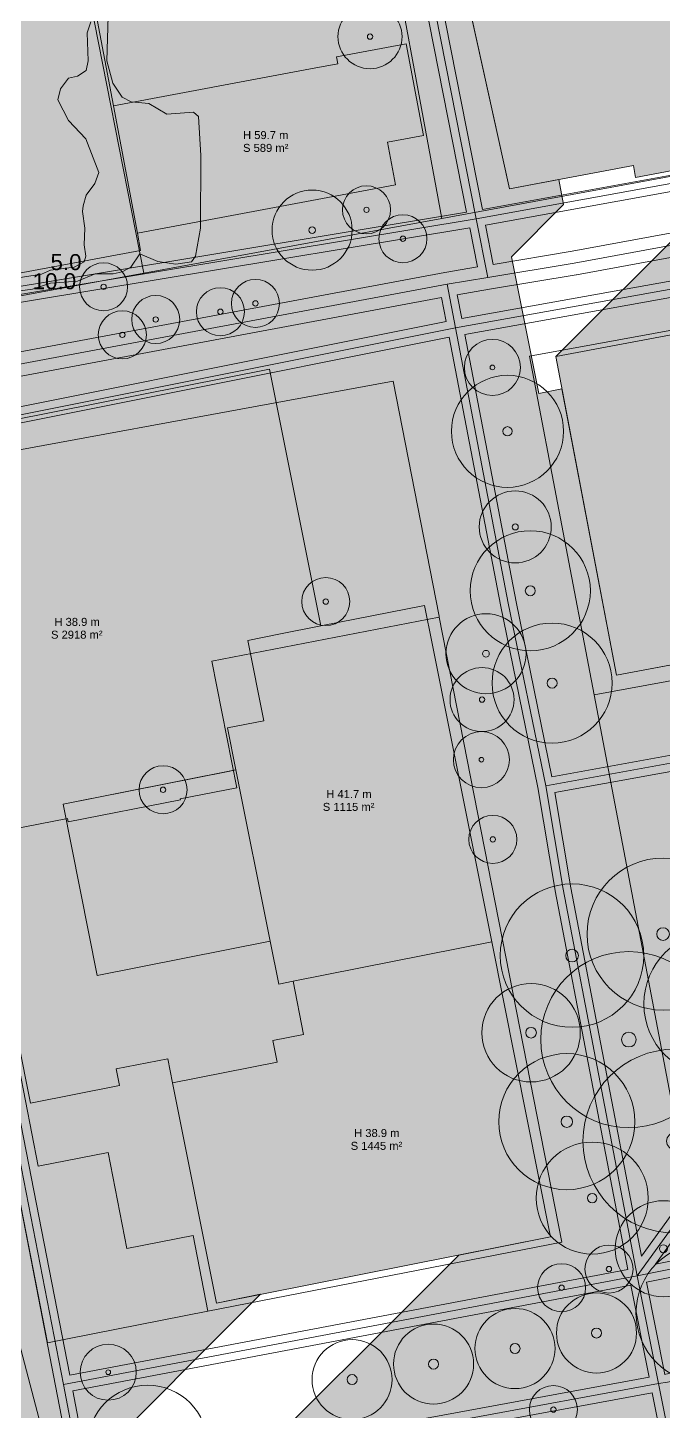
# Model space of a CAD drawing. Header units: metres. Extents: x -8 to 1190, y -11 to 1223.
# Drawn here: x 949.8 to 1029.2, y 88.2 to 261 of the extents above; entities that cross this region are included whole.
import ezdxf

# ---------------------------------------------------------------- set-up
doc = ezdxf.new("R2010")
doc.units = ezdxf.units.M
doc.header["$MEASUREMENT"] = 0
for name, color, linetype, lineweight, true_color in [('TPX_BUILDING_AREAS_TEXT', 7, 'CONTINUOUS', 0, 0x000000), ('TPX_BUILDING_HEIGHTS_TEXT', 7, 'CONTINUOUS', 0, 0x000000), ('TPX_BUILDINGS', 7, 'CONTINUOUS', 0, 0x000000), ('TPX_BUILDINGS_HATCH', 7, 'CONTINUOUS', 0, 0xf0f0f0), ('TPX_BUILDINGS_SHADOWS_HATCH', 7, 'CONTINUOUS', 0, 0x000000), ('TPX_BUILDINGS_SHADOWS_OUTLINES', 7, 'CONTINUOUS', 0, 0x000000), ('TPX_CADASTRES', 7, 'CONTINUOUS', 0, 0x646464), ('TPX_CONTOUR_LINES_5M', 7, 'CONTINUOUS', 0, 0x969696), ('TPX_CONTOUR_LINES_5M_TEXT', 7, 'CONTINUOUS', 0, 0x000000), ('TPX_RAILWAYS_AXES', 7, 'CONTINUOUS', 0, 0x464646), ('TPX_ROADS_AXES', 7, 'CONTINUOUS', 0, 0x323232), ('TPX_ROADS_CONTOURS', 7, 'CONTINUOUS', 0, 0x646464), ('TPX_VEGETATION_GREEN_SPACES', 7, 'CONTINUOUS', 0, 0x58ba48), ('TPX_VEGETATION_GREEN_SPACES_HATCH', 7, 'CONTINUOUS', 0, 0x58ba48), ('TPX_VEGETATION_TREES_INDIVIDUAL', 7, 'CONTINUOUS', 0, 0x136734)]:
    doc.layers.add(name, color=color, linetype=linetype, lineweight=lineweight, true_color=true_color)
doc.styles.add('TPX_TEXTE', font='arial.ttf')

# ---------------------------------------------------------------- blocks, each defined once
blk = doc.blocks.new('TREETR007_CR075')
at = {"layer": 'TPX_VEGETATION_TREES_INDIVIDUAL'}
for radius in [7.5, 0.7083333333333334]:
    blk.add_circle((0, 0, 0.0361), radius, dxfattribs=at)
blk = doc.blocks.new('TREETR006_CR070')
at = {"layer": 'TPX_VEGETATION_TREES_INDIVIDUAL'}
for radius in [7, 0.5833333333333334]:
    blk.add_circle((0, 0, 0.0361), radius, dxfattribs=at)
blk = doc.blocks.new('TREETR003_CR030')
at = {"layer": 'TPX_VEGETATION_TREES_INDIVIDUAL'}
for radius in [3, 0.3333333333333333]:
    blk.add_circle((0, 0, 0.0361), radius, dxfattribs=at)
blk = doc.blocks.new('TREETR007_CR085')
at = {"layer": 'TPX_VEGETATION_TREES_INDIVIDUAL'}
for radius in [8.5, 0.7083333333333334]:
    blk.add_circle((0, 0, 0.0361), radius, dxfattribs=at)
blk = doc.blocks.new('TREETR003_CR035')
at = {"layer": 'TPX_VEGETATION_TREES_INDIVIDUAL'}
for radius in [3.5, 0.2916666666666667]:
    blk.add_circle((0, 0, 0.0361), radius, dxfattribs=at)
blk = doc.blocks.new('TREETR004_CR045')
at = {"layer": 'TPX_VEGETATION_TREES_INDIVIDUAL'}
for radius in [4.5, 0.375]:
    blk.add_circle((0, 0, 0.0361), radius, dxfattribs=at)
blk = doc.blocks.new('TREETR005_CR060')
at = {"layer": 'TPX_VEGETATION_TREES_INDIVIDUAL'}
for radius in [6, 0.5]:
    blk.add_circle((0, 0, 0.0361), radius, dxfattribs=at)
blk = doc.blocks.new('TREETR008_CR095')
at = {"layer": 'TPX_VEGETATION_TREES_INDIVIDUAL'}
for radius in [9.5, 0.7916666666666666]:
    blk.add_circle((0, 0, 0.0361), radius, dxfattribs=at)
blk = doc.blocks.new('TREETR010_CR087')
at = {"layer": 'TPX_VEGETATION_TREES_INDIVIDUAL'}
for radius in [8.74, 1.0404166666666665]:
    blk.add_circle((0, 0, 0.0361), radius, dxfattribs=at)
blk = doc.blocks.new('TREETR006_CR075')
at = {"layer": 'TPX_VEGETATION_TREES_INDIVIDUAL'}
for radius in [7.5, 0.625]:
    blk.add_circle((0, 0, 0.0361), radius, dxfattribs=at)
blk = doc.blocks.new('TREETR003_CR040')
at = {"layer": 'TPX_VEGETATION_TREES_INDIVIDUAL'}
for radius in [4, 0.3333333333333333]:
    blk.add_circle((0, 0, 0.0361), radius, dxfattribs=at)
blk = doc.blocks.new('TREETR006_CR050')
at = {"layer": 'TPX_VEGETATION_TREES_INDIVIDUAL'}
for radius in [5, 0.625]:
    blk.add_circle((0, 0, 0.0361), radius, dxfattribs=at)
blk = doc.blocks.new('TREETR010_CR115')
at = {"layer": 'TPX_VEGETATION_TREES_INDIVIDUAL'}
for radius in [11.49, 1.0416666666666667]:
    blk.add_circle((0, 0, 0.0361), radius, dxfattribs=at)
blk = doc.blocks.new('TREETR004_CR050')
at = {"layer": 'TPX_VEGETATION_TREES_INDIVIDUAL'}
for radius in [5, 0.4166666666666667]:
    blk.add_circle((0, 0, 0.0361), radius, dxfattribs=at)
blk = doc.blocks.new('TREETR009_CR110')
at = {"layer": 'TPX_VEGETATION_TREES_INDIVIDUAL'}
for radius in [11, 0.9166666666666666]:
    blk.add_circle((0, 0, 0.0361), radius, dxfattribs=at)
blk = doc.blocks.new('TREETR008_CR090')
at = {"layer": 'TPX_VEGETATION_TREES_INDIVIDUAL'}
for radius in [8.96, 0.7916666666666666]:
    blk.add_circle((0, 0, 0.0361), radius, dxfattribs=at)
blk = doc.blocks.new('TREETR007_CR062')
at = {"layer": 'TPX_VEGETATION_TREES_INDIVIDUAL'}
for radius in [6.15, 0.6666666666666666]:
    blk.add_circle((0, 0, 0.0361), radius, dxfattribs=at)
blk = doc.blocks.new('TREETR009_CR091')
at = {"layer": 'TPX_VEGETATION_TREES_INDIVIDUAL'}
for radius in [9.07, 0.9166666666666666]:
    blk.add_circle((0, 0, 0.0361), radius, dxfattribs=at)

msp = doc.modelspace()

# ---------------------------------------------------------------- hatches: boundary and pattern name
at = {"layer": 'TPX_BUILDINGS_HATCH'}
for points in [[(1053.8070010654628, 348.77184149390087), (989.9512986652553, 336.7355656302534), (991.7239551059902, 327.3954357779585), (992.7293233387172, 327.58655497198924), (997.6287755481899, 301.81494852667674), (996.6234054081142, 301.623829332646), (1010.0021371357143, 240.89057013159618), (1025.4927663318813, 243.80807634955272), (1025.7720727436244, 242.33196875220165), (1056.5713099949062, 248.13564917212352), (1056.2919969074428, 249.61175581580028), (1072.0813893787563, 252.57681891089305), (1053.8070010654628, 348.77184149390087)], [(976.9817933551967, 334.8845724738203), (910.3962640278041, 322.41219278937206), (928.0556220524013, 228.70737501746044), (934.7588614933193, 229.96627375250682), (935.1597985737026, 227.82841345435008), (963.931561421603, 233.2110285437666), (963.5306167118251, 235.3488869345747), (960.5329303257167, 251.2699713385664), (955.6084508411586, 277.40391012793407), (952.4196834079921, 294.28106066351756), (983.5415067188442, 300.103056398686), (976.9817933551967, 334.8845724738203)], [(985.1474599353969, 255.8792252219282), (960.5329303257167, 251.2699713385664), (963.5306167118251, 235.3488869345747), (995.7967128269374, 241.39475294714794), (994.7861718647182, 246.7374720252119), (999.2721604816616, 247.5769896185957), (997.1170062534511, 259.0133051550947), (988.4030360691249, 257.3721155798994), (988.5602435581386, 256.5231280005537), (985.1474599353969, 255.8792252219282)], [(1076.7741460315883, 231.4054283774458), (1015.8061418049037, 219.93527647620067), (1023.3615331165493, 180.12970968848094), (1084.3298463337123, 191.59991976385936), (1076.7741460315883, 231.4054283774458)], [(948.7861899845302, 206.63536593085155), (931.0107774250209, 203.11006971960887), (939.3885983936489, 161.0934700644575), (944.0789918415248, 162.01567980414256), (944.7083196155727, 158.8730110800825), (943.7707557193935, 158.6863884604536), (950.1646670810878, 126.65052649145946), (961.3012952320278, 128.86307760840282), (960.8861741535366, 130.95156427985057), (967.3186435215175, 132.22715517645702), (967.9227094165981, 129.22812220221385), (980.9778251163661, 131.81267115240917), (980.4375934116542, 134.50455423956737), (984.3046273700893, 135.26709601050243), (982.9799775592983, 141.90510603552684), (981.1864099018276, 141.55109163885936), (980.1243857853115, 146.89317652350292), (958.5144319050014, 142.612972704228), (954.2453793995082, 164.03390261298046), (975.8471173755825, 168.31217047339305), (974.8082332126796, 173.55614611273631), (979.3492297641933, 174.4546475089155), (977.3524064533412, 184.48988863592967), (981.203103017062, 185.24858137732372), (986.4588565342128, 186.29266878729686), (980.0544585697353, 218.37208315497264), (947.7185906879604, 211.96462580328807), (948.7861899845302, 206.63536593085155)], [(979.3492297641933, 174.4546475089155), (974.8082332126796, 173.55614611273631), (975.8471173755825, 168.31217047339305), (980.1243857853115, 146.89317652350292), (981.1864099018276, 141.55109163885936), (982.9799775592983, 141.90510603552684), (1007.7911376468837, 146.81389280920848), (1000.3606509678066, 184.08277556067333), (999.4052724353969, 188.86313768988475), (986.4588565342128, 186.29266878729686), (981.203103017062, 185.24858137732372), (977.3524064533412, 184.48988863592967), (979.3492297641933, 174.4546475089155)], [(980.9778251163661, 131.81267115240917), (967.9227094165981, 129.22812220221385), (973.409302663058, 101.69626661902294), (1015.1402196399868, 109.96307989722118), (1007.7911376468837, 146.81389280920848), (982.9799775592983, 141.90510603552684), (984.3046273700893, 135.26709601050243), (980.4375934116542, 134.50455423956737), (980.9778251163661, 131.81267115240917)]]:
    msp.add_hatch(color=256, dxfattribs=at).paths.add_polyline_path(points)
at = {"layer": 'TPX_BUILDINGS_SHADOWS_HATCH'}
h = msp.add_hatch(color=256, dxfattribs=at)
h.paths.add_polyline_path([(820.7589537722524, 197.93872831063345), (806.6875407320913, 183.86731622414663), (836.016734801, 189.58802793221548), (840.6529023272451, 165.9522351999767), (844.3078381640371, 166.66468808846548), (847.2819506747182, 151.46300885872915), (843.7330376727041, 150.7755470057018), (848.3383319003042, 127.27057359414175), (856.4927928072866, 135.42503354744986), (845.6904885394033, 189.97094819741324), (905.0675236803945, 201.6513480921276), (917.3622700793203, 139.52316186623648), (916.8544594866689, 139.42325303750113), (914.245096884435, 136.81389043526724), (913.8530900103506, 138.83285234170035), (857.9929225069936, 127.84458635048941), (857.8454939944204, 128.59461019234732), (836.261119566625, 124.42055223183706), (823.9899479968008, 112.14937970833853), (901.4709889513906, 127.13292310433462), (902.1525284869131, 123.62282655434683), (906.2204587084707, 124.40969846444204), (910.4707543475088, 102.59308526711538), (911.3835970980581, 97.88325212197378), (920.4162823779043, 99.63401124672964), (925.9148490054067, 71.35700128274038), (917.2925307375845, 69.69151017861441), (921.0942723376211, 50.105107285548), (922.2007472140249, 44.4282912989147), (907.9151608569082, 41.65720174508169), (909.5223700625356, 33.382765748072416), (859.8844811541494, 23.783991791773587), (843.2101866824087, 7.109697320032865), (873.4870211703237, 12.904301621485502), (875.9763867480215, -2.1886080503463745e-08), (889.9409291369375, -2.1886080503463745e-08), (886.7644011599477, 13.780433632899076), (886.2073628527578, 16.21519086556509), (941.1988160235342, 27.183377244044095), (946.6261355502065, -2.1886080503463745e-08), (971.8046900851186, -2.1886080503463745e-08), (969.0592534167226, 13.616854645777494), (960.1534955126699, 57.79893968300894), (968.8853242022451, 59.547834374476224), (967.5937153918203, 65.95939347939566), (936.1603505236562, 59.68993375496939), (936.1068541628774, 59.967248894739896), (978.9293782336172, 102.78977201180533), (973.4093043429311, 101.69625661568716), (967.9226996523794, 129.2281198282726), (967.3186356646474, 132.2271432657726), (960.8861853701528, 130.95155618386343), (961.3013035876211, 128.86308572487906), (950.1646687609609, 126.65051648812369), (943.7707459551748, 158.68638608651236), (944.7083088976797, 158.87301824288443), (944.187741957372, 161.47256086068228), (938.144137106603, 160.30502793984488), (939.3127781969961, 161.47366903023794), (931.0107676608022, 203.11006829934195), (948.7861783129629, 206.6353740473278), (947.7185809237417, 211.96462342934683), (980.0544564349111, 218.3720922251232), (986.4588648898061, 186.29267976479605), (999.405271254247, 188.86314771370962), (1000.3606602770742, 184.08277700142935), (1007.791146002477, 146.81390092568472), (1015.1402279955801, 109.96308992104605), (1003.67067595548, 107.6909751673229), (974.2645537478384, 78.2848529596813), (1019.41579314298, 87.34691522317007), (1031.9468390566763, 25.2053327341564), (1037.0234849078115, -2.1886080503463745e-08), (1050.8627688509878, -2.1886080503463745e-08), (1055.222051344579, 4.359281518030912), (1055.0388724429067, 5.243916489649564), (1052.6486298663076, 14.829641320277005), (1050.3054968935903, 28.523117043543607), (1038.6056840044912, 90.38896272378042), (1101.735412321752, 102.51858709054068), (1113.8604342562612, 39.94748780922964), (1115.1931807619985, 31.815412499476224), (1116.1745888812002, 26.52335546212271), (1106.1321417910513, 24.672271706629544), (1106.7078740221914, 21.574509598780423), (1099.1815011126455, 20.190367676783353), (1098.6057574374136, 23.288145043421537), (1083.0829684359487, 20.432055451441556), (1084.0838486773428, 15.60490319924429), (1117.356069288915, 22.463754632044584), (1122.0065857989248, -2.1886080503463745e-08), (1141.6360375506338, -2.1886080503463745e-08), (1135.6717154604848, 31.11103341775015), (1134.4324318987783, 37.861249901819974), (1133.3126761538442, 43.99524495797232), (1124.2048422915395, 90.89148137765005), (1127.6722218615469, 91.5598249216564), (1126.4602515322622, 97.90220353798941), (1128.200629912084, 98.33577153878286), (1126.9228503329214, 105.46814820962027), (1156.02152701444, 111.36576936440542), (1157.6860320193227, 102.88617799477652), (1171.48166915006, 105.50763318734244), (1171.232760153478, 106.81829259591177), (1176.686466894811, 107.86317155556753), (1177.9623353106435, 101.21364400582388), (1182.5600220782217, 102.09110448556021), (1184.566611967748, 91.61612031655386), (1184.566611967748, 144.8334073801525), (1162.7366168124136, 140.40898511605337), (1168.2443301302847, 145.91669843392447), (1158.219516478246, 144.02455518441275), (1159.5558344942983, 137.22820375161245), (1158.471173964208, 137.01646421151236), (1146.0038058382925, 124.54909608559683), (1144.1303279025014, 134.21717832284048), (1118.2749707323965, 129.17029950814322), (1117.343105993932, 133.88717935280874), (1116.581190787023, 138.21758744912222), (1105.5170399767812, 136.09174440102652), (1099.2481505495962, 167.1792611856945), (1054.0968958956655, 158.11719510750845), (1041.1174227816518, 145.13772199349478), (1035.2975918871816, 174.3203468103893), (1037.2774912936147, 176.3002452631481), (1036.0384900195058, 182.5146646280773), (1023.3615357500967, 180.12969968514517), (1016.5714203936514, 215.903353669215), (1013.66064520902, 215.32518003182486), (1010.2496821505483, 232.4105729837902), (1016.7814757449087, 238.94236657815054), (1016.1661994082388, 242.0515002985485), (1010.0021388155874, 240.8905601282604), (997.0668084246572, 299.61093518929556), (989.843503676122, 298.1899986048229), (988.5409628970083, 305.10251233773306), (995.6519009692129, 312.21345136361197), (992.7293154818472, 327.58654306130484), (991.7239577395376, 327.3954257746227), (989.9512898547109, 336.7355642099865), (1053.8069989306387, 348.77185151772574), (1072.0813977343496, 252.5768279810436), (1087.4256064516958, 267.9210357447155), (1069.1512181384023, 364.1160583277233), (1011.6693646532949, 353.2812013407238), (1009.0844418627676, 366.9872207422741), (942.498912535375, 354.51484105782583), (920.3329579455312, 332.34888551430777), (916.8639685732778, 350.8566770334728), (906.0689332110342, 348.8398237009533), (905.6375968081411, 351.1431226511486), (900.8120934588369, 350.2466048975475), (897.88951655454, 347.32402799325064), (893.3803612811025, 346.4914417047985), (855.8330037218984, 308.9440841455944), (863.6960465533193, 310.39594457345083), (863.2647130114492, 312.69923303322867), (868.0902249438222, 313.59576223092154), (868.5215708834585, 311.29246518807486), (879.316596708959, 313.30931661324576), (888.9131629092153, 262.10966203408316), (894.6788107973989, 263.18190858559683), (901.3956572634634, 227.36727521615103), (889.972898207372, 225.23686502175406), (890.6376740557607, 221.6883125086315), (879.4432799441274, 219.61178395943716), (878.7958752734121, 223.0763273020275), (877.3125311953481, 221.59298322396353), (876.5852944476064, 225.4424514551647), (871.7131821734365, 224.53183744149283), (873.68825408048, 214.07722757058218), (868.9008414370473, 213.18129346566275), (851.6117121798452, 195.8921642084606), (850.0881621462759, 203.65944287972525), (820.7589537722524, 197.93872831063345)])
h.paths.add_polyline_path([(910.3962542635854, 322.4121904154308), (976.9817921740469, 334.88458249764517), (983.5415150744375, 300.1030654688366), (952.4196955782827, 294.2810525675304), (955.6084611041006, 277.4039125223644), (960.5329367739614, 251.2699832697399), (985.147458754247, 255.87923524575308), (988.5602318865713, 256.52313611702994), (988.4030272585806, 257.37211320595816), (997.1170050723013, 259.0133151789196), (999.2721688372549, 247.57699868874624), (994.7861840350088, 246.73746392922476), (995.7967211825307, 241.3947620172985), (963.5306288821157, 235.34887883858755), (963.9315697771963, 233.21103666024283), (935.1598002535757, 227.8284034510143), (934.7588536364492, 229.96626184182242), (928.0556237322744, 228.70736596779898), (910.3962542635854, 322.4121904154308)], flags=16)
h.paths.add_polyline_path([(932.8538872820791, 332.18571660714224), (936.9140135867056, 333.0053224344738), (937.2507731539663, 331.35864541726187), (933.1906458956655, 330.5390338678844), (932.8538872820791, 332.18571660714224)], flags=16)
for points in [[(1032.4938611499965, 236.62299677496776), (1015.8061532489955, 219.9352898276411), (1076.7741431705654, 231.40543886786327), (1084.3298539631069, 191.5999283469282), (1101.0175666324794, 208.28764006262645), (1093.461865376681, 248.09314867621288), (1032.4938611499965, 236.62299677496776)], [(974.8840131275356, 168.12141558295116), (954.2453898899257, 164.03389498358592), (958.5144395343959, 142.61298510199413), (980.124372433871, 146.89318510657176), (975.8471078388393, 168.31215902930126), (974.8840131275356, 168.12141558295116)]]:
    msp.add_hatch(color=256, dxfattribs=at).paths.add_polyline_path(points)
at = {"layer": 'TPX_VEGETATION_GREEN_SPACES_HATCH'}
msp.add_hatch(color=256, dxfattribs=at).paths.add_polyline_path([(1048.0080422870815, 172.3761839545332), (1014.5350093357265, 166.2986406958662), (1016.7011718265712, 153.3919672644697), (1025.9611815921962, 105.08174273138866), (1107.6199893467128, 121.37497278815135), (1097.946915578097, 170.70400377875194), (1095.5586814396083, 181.30284544592723), (1060.8217668049037, 174.74283835059032), (1054.24339575693, 173.50179049139842), (1048.0080422870815, 172.3761839545332)])

# ---------------------------------------------------------------- linework, layer by layer
at = {"layer": 'TPX_BUILDINGS', "elevation": 0.042100000000000005}
for points in [[(1053.8070010654628, 348.77184149390087), (989.9512986652553, 336.7355656302534), (991.7239551059902, 327.3954357779585), (992.7293233387172, 327.58655497198924), (997.6287755481899, 301.81494852667674), (996.6234054081142, 301.623829332646), (1010.0021371357143, 240.89057013159618), (1025.4927663318813, 243.80807634955272), (1025.7720727436244, 242.33196875220165), (1056.5713099949062, 248.13564917212352), (1056.2919969074428, 249.61175581580028), (1072.0813893787563, 252.57681891089305)], [(976.9817933551967, 334.8845724738203), (910.3962640278041, 322.41219278937206), (928.0556220524013, 228.70737501746044), (934.7588614933193, 229.96627375250682), (935.1597985737026, 227.82841345435008), (963.931561421603, 233.2110285437666), (963.5306167118251, 235.3488869345747), (960.5329303257167, 251.2699713385664), (955.6084508411586, 277.40391012793407), (952.4196834079921, 294.28106066351756), (983.5415067188442, 300.103056398686)], [(985.1474599353969, 255.8792252219282), (960.5329303257167, 251.2699713385664), (963.5306167118251, 235.3488869345747), (995.7967128269374, 241.39475294714794), (994.7861718647182, 246.7374720252119), (999.2721604816616, 247.5769896185957), (997.1170062534511, 259.0133051550947), (988.4030360691249, 257.3721155798994), (988.5602435581386, 256.5231280005537)], [(1076.7741460315883, 231.4054283774458), (1015.8061418049037, 219.93527647620067), (1023.3615331165493, 180.12970968848094), (1084.3298463337123, 191.59991976385936)], [(979.3492297641933, 174.4546475089155), (974.8082332126796, 173.55614611273631), (975.8471173755825, 168.31217047339305), (980.1243857853115, 146.89317652350292), (981.1864099018276, 141.55109163885936), (982.9799775592983, 141.90510603552684), (1007.7911376468837, 146.81389280920848), (1000.3606509678066, 184.08277556067333), (999.4052724353969, 188.86313768988475), (986.4588565342128, 186.29266878729686), (981.203103017062, 185.24858137732372), (977.3524064533412, 184.48988863592967)], [(980.9778251163661, 131.81267115240917), (967.9227094165981, 129.22812220221385), (973.409302663058, 101.69626661902294), (1015.1402196399868, 109.96307989722118), (1007.7911376468837, 146.81389280920848), (982.9799775592983, 141.90510603552684), (984.3046273700893, 135.26709601050243), (980.4375934116542, 134.50455423956737)]]:
    msp.add_lwpolyline(points, close=True, dxfattribs=at)
msp.add_lwpolyline([(943.7707557193935, 158.6863884604536), (950.1646670810878, 126.65052649145946), (961.3012952320278, 128.86307760840282), (960.8861741535366, 130.95156427985057), (967.3186435215175, 132.22715517645702), (967.9227094165981, 129.22812220221385), (980.9778251163661, 131.81267115240917), (980.4375934116542, 134.50455423956737), (984.3046273700893, 135.26709601050243), (982.9799775592983, 141.90510603552684), (981.1864099018276, 141.55109163885936), (980.1243857853115, 146.89317652350292), (958.5144319050014, 142.612972704228), (954.2453793995082, 164.03390261298046), (975.8471173755825, 168.31217047339305), (974.8082332126796, 173.55614611273631), (979.3492297641933, 174.4546475089155), (977.3524064533412, 184.48988863592967), (981.203103017062, 185.24858137732372), (986.4588565342128, 186.29266878729686), (980.0544585697353, 218.37208315497264), (947.7185906879604, 211.96462580328807)], dxfattribs=at)
at = {"layer": 'TPX_BUILDINGS_SHADOWS_OUTLINES', "elevation": 0.0391}
for points in [[(910.3962542635854, 322.4121904154308), (976.9817921740469, 334.88458249764517), (983.5415150744375, 300.1030654688366), (952.4196955782827, 294.2810525675304), (955.6084611041006, 277.4039125223644), (960.5329367739614, 251.2699832697399), (985.147458754247, 255.87923524575308), (988.5602318865713, 256.52313611702994), (988.4030272585806, 257.37211320595816), (997.1170050723013, 259.0133151789196), (999.2721688372549, 247.57699868874624), (994.7861840350088, 246.73746392922476), (995.7967211825307, 241.3947620172985), (963.5306288821157, 235.34887883858755), (963.9315697771963, 233.21103666024283), (935.1598002535757, 227.8284034510143), (934.7588536364492, 229.96626184182242), (928.0556237322744, 228.70736596779898)], [(1032.4938611499965, 236.62299677496776), (1015.8061532489955, 219.9352898276411), (1076.7741431705654, 231.40543886786327), (1084.3298539631069, 191.5999283469282), (1101.0175666324794, 208.28764006262645), (1093.461865376681, 248.09314867621288)], [(974.8840131275356, 168.12141558295116), (954.2453898899257, 164.03389498358592), (958.5144395343959, 142.61298510199413), (980.124372433871, 146.89318510657176), (975.8471078388393, 168.31215902930126)]]:
    msp.add_lwpolyline(points, close=True, dxfattribs=at)
for points in [[(1036.0384900195058, 182.5146646280773), (1023.3615357500967, 180.12969968514517), (1016.5714203936514, 215.903353669215), (1013.66064520902, 215.32518003182486), (1010.2496821505483, 232.4105729837902), (1016.7814757449087, 238.94236657815054), (1016.1661994082388, 242.0515002985485), (1010.0021388155874, 240.8905601282604), (997.0668084246572, 299.61093518929556)], [(947.7185809237417, 211.96462342934683), (980.0544564349111, 218.3720922251232), (986.4588648898061, 186.29267976479605), (999.405271254247, 188.86314771370962), (1000.3606602770742, 184.08277700142935), (1007.791146002477, 146.81390092568472), (1015.1402279955801, 109.96308992104605), (1003.67067595548, 107.6909751673229), (974.2645537478384, 78.2848529596813)], [(936.1068541628774, 59.967248894739896), (978.9293782336172, 102.78977201180533), (973.4093043429311, 101.69625661568716), (967.9226996523794, 129.2281198282726), (967.3186356646474, 132.2271432657726), (960.8861853701528, 130.95155618386343), (961.3013035876211, 128.86308572487906), (950.1646687609609, 126.65051648812369), (943.7707459551748, 158.68638608651236)]]:
    msp.add_lwpolyline(points, dxfattribs=at)
at = {"layer": 'TPX_CADASTRES', "elevation": 0.024099999999999996}
for points in [[(1053.712733220309, 348.87662932043895), (908.2393855564296, 322.00695845251903), (927.6352042667568, 223.61523768072948), (964.3539704792202, 230.36268850928172), (955.0844020359218, 277.38551661139354), (990.905570935458, 283.9679798758589), (991.5754575245082, 280.35610338812694), (993.5075549595058, 280.7111582434736), (1001.5778398029506, 237.20286509161815), (1073.031246136874, 250.33306261664256)], [(990.905570935458, 283.9679798758589), (955.0844020359218, 277.38551661139354), (964.3539704792202, 230.36268850928172), (1001.5778398029506, 237.20286509161815), (993.5075549595058, 280.7111582434736), (991.5754575245082, 280.35610338812694)], [(1077.8665818683803, 231.95928141241893), (1012.5337323658168, 219.97851320868358), (1020.5876531116664, 177.701595751103), (1086.1859282962978, 189.73104998236522)], [(995.4693078510463, 216.8492302573286), (931.1207189075649, 205.04900881415233), (939.8639287464321, 160.31958147650585), (940.0491542331874, 159.37217280035838), (954.8179492466152, 162.2384199774824), (954.8975705616176, 161.83112665778026), (968.9277371875942, 164.5540823615156), (968.898225735873, 164.7049307501875), (975.9385070316494, 166.07121321326122), (972.8495044223964, 181.87418982153758), (1001.241225194186, 187.38434168463573), (1001.2175311557949, 187.50558039313182)], [(1086.1859282962978, 189.73104998236522), (1020.5876531116664, 177.701595751103), (1032.8945893757045, 113.0993351615034), (1098.8811072818935, 125.29207941656932)], [(954.8179492466152, 162.2384199774824), (940.0491542331874, 159.37217280035838), (945.059096287936, 133.74119421606883), (948.749616574496, 131.03264853125438), (951.1378535740077, 118.81469294195995), (959.8691558353603, 120.52008959418163), (962.2145089618862, 108.52132174139842), (970.4902381412685, 110.13791224127635), (972.3393229953945, 100.6657004035078), (1016.5374373905361, 109.2989430106245), (1001.241225194186, 187.38434168463573), (972.8495044223964, 181.87418982153758), (975.9385070316494, 166.07121321326122), (968.898225735873, 164.7049307501875), (968.9277371875942, 164.5540823615156), (954.8975705616176, 161.83112665778026)], [(948.749616574496, 131.03264853125438), (945.059096287936, 133.74119421606883), (952.2898377887905, 96.74935576086864), (954.9962577335536, 97.27800890570506), (972.3393229953945, 100.6657004035078), (970.4902381412685, 110.13791224127635), (962.2145089618862, 108.52132174139842), (959.8691558353603, 120.52008959418163), (951.1378535740077, 118.81469294195995)]]:
    msp.add_lwpolyline(points, close=True, dxfattribs=at)
at = {"layer": 'TPX_CONTOUR_LINES_5M', "elevation": 0.04810000000000001}
for points in [[(944.955125030363, 227.61459084413946), (950.4470788971521, 228.35696081304923), (952.6821102409158, 229.1046423255466), (956.0346572564449, 229.3609473197721), (958.2696885999758, 230.2656133491546), (960.5047199437395, 230.2888783654198), (961.6222356155049, 230.51074700197205), (962.7089406566229, 231.10026604868472), (963.8572669592686, 232.78947486262769), (966.0922983030323, 231.81706786714494), (968.3273296465632, 231.49338167905807), (970.2880787935574, 231.79740108922124), (970.8043826848734, 232.49453613022342), (971.4263659638818, 235.98021133476868), (971.444603035925, 245.04296686593443), (971.1854090169072, 249.9229121520184), (970.5623609903269, 250.46800096333027), (967.2098139747977, 250.21811929531395), (964.974782631034, 251.56215839460492), (962.7397512875032, 251.7449379065074), (961.6222356155049, 252.36381135042757), (960.459539327072, 254.10572239710018), (959.7266620127484, 256.89426256064326), (959.8861514090095, 262.4713428877294)], [(945.9770162098575, 229.37887128442526), (951.5645945691504, 230.246316392906), (952.6821102409158, 230.74661794817075), (955.6592528456822, 231.10026604868472), (956.8979008046445, 231.79740108922124), (957.1070733706001, 232.49453613022342), (956.8789646781515, 233.88880621176213), (956.9912611679174, 235.98021133476868), (956.6770581745077, 238.07161645730957), (956.7647723676637, 238.76875149831176), (957.1521729282103, 240.1113153314218), (958.2201851396821, 241.55729166138917), (958.708721420262, 242.95156174339354), (957.1133762123063, 247.13437198847532), (954.9171415844467, 249.4502449631691), (953.5801340839826, 252.0143172745593), (953.9472206381615, 253.40858735656366), (954.9171415844467, 254.7413894548081), (956.0346572564449, 254.98231210000813), (957.1521729282103, 255.69786181487143), (957.3752047941089, 256.89426256064326), (957.2802744577639, 260.3799377651885), (957.7218150091358, 261.7742078467272)]]:
    msp.add_lwpolyline(points, dxfattribs=at)
at = {"layer": 'TPX_RAILWAYS_AXES', "elevation": 0.0331}
msp.add_lwpolyline([(968.9760664282367, 1.4561228454113007e-06), (962.0457075415179, 35.35707619367167), (954.9099043188617, 73.38592293439433), (937.4210737524554, 139.93913033185527), (934.7590788183734, 153.48832848249003), (895.3901251135394, 353.76299431500956), (867.596504050307, 495.21487953839824), (857.3951566992328, 545.9841323154978), (849.424442130141, 587.624845053535), (842.8110731421039, 652.1285949009471), (802.1611135778949, 864.654946829658), (767.5046690283343, 1045.8564086216502), (734.2865217505023, 1218.5920501011424)], dxfattribs=at)
at = {"layer": 'TPX_ROADS_AXES', "elevation": 0.030099999999999995}
for points in [[(1007.2910241596401, 229.82536455756053), (1005.8451261036098, 237.15973803168163), (985.649594258517, 339.49529406195506)], [(1160.686013173312, 258.0353521979414), (1091.5902204029262, 245.17654844885692), (1083.590988110751, 243.6808428443037), (1075.1247062198818, 242.12100359564647), (1018.1105651371181, 231.6295218146406), (1007.2910241596401, 229.82536455756053)], [(925.9340867511928, 223.90321013098583), (1005.8451261036098, 237.15973803168163), (1073.5023154728115, 249.43676134711131), (1074.5405663959682, 250.29156824713573), (1075.186944913119, 251.23805472021922), (1075.1709603779018, 252.10884901648387)], [(1087.1588973514736, 193.44102331763133), (1079.9131793491542, 234.59697863226756), (1079.501424741, 235.46647307043895), (1078.7586268894374, 236.09677359228954), (1077.8191890232265, 236.61164328223094), (1076.3288421146572, 236.6513371146284), (1003.2583531849086, 223.52319380408153)], [(1007.2910241596401, 229.82536455756053), (1002.2139415256679, 228.9729981101118), (926.7619809620082, 214.88108393317088), (916.8153466694057, 213.72022959357128)], [(1025.9611815921962, 105.08174273138866), (1016.7011718265712, 153.3919672644697), (1014.5350093357265, 166.2986406958662), (1009.8581161014736, 189.11933466559276), (1003.2583531849086, 223.52319380408153), (1002.2139415256679, 228.9729981101118)], [(787.291587730404, 181.22594390856102), (791.920623680111, 183.28432594286278), (794.9801310501061, 183.85632263170555), (799.9010180435143, 184.78678260790184), (803.1477717361413, 185.58706413256004), (907.8116530380212, 204.69212089525536), (910.0430869064294, 205.160909042228), (918.2514056167565, 206.6827291105874), (926.2450808486901, 208.16543899523094), (928.0815447769128, 208.48353324877098), (1003.2583521804772, 223.52319465624169)], [(969.6432380191982, -3.976747393608093e-07), (968.3473453037441, 6.705609877593815), (967.981082867831, 8.586982329376042), (967.0377196781337, 13.243602355010808), (965.5078582279384, 20.788323958404362), (956.8100146763027, 65.33014829922467), (958.3368014805019, 69.40715368557721), (956.8148154728115, 78.41517027188092), (954.2990169040859, 91.5270553426817), (946.4301261417568, 132.00665434170514), (941.7969550602138, 135.76993902493268), (928.0815448276699, 208.4835334615782), (927.5506362430751, 210.84390028286725), (926.7619800083339, 214.88108404446393), (925.3294562809169, 222.19559438992292)], [(1095.5586814396083, 181.30284544592723), (1060.8217668049037, 174.74283835059032), (1054.24339575693, 173.50179049139842), (1048.0080422870815, 172.3761839545332), (1014.5350093357265, 166.2986406958662)], [(1025.9611815921962, 105.08174273138866), (1059.1686391346157, 151.01584955817088), (1056.8776225559413, 162.00586077338085), (1054.24339575693, 173.50179049139842)], [(954.2990169040859, 91.52705523138866), (1025.9611815921962, 105.08174273138866), (1107.6199893467128, 121.37497278815135), (1112.4542150013149, 122.308191744145), (1169.3474301807582, 133.24344870215282), (1180.7956981174648, 135.44927736883983)], [(956.8148153289221, 78.41517016058788), (1028.6435192092322, 91.62939020758495), (1029.74936752161, 91.83270117407665), (1109.979187773075, 108.92808863287792), (1173.8583791716956, 119.04869505530223), (1184.5666120513342, 120.74615522986278)], [(1037.8922166340053, 45.19218489294872), (1037.5764760486782, 46.78628203039989), (1028.6435193531215, 91.62939020758495), (1025.9611815921962, 105.08174273138866)]]:
    msp.add_lwpolyline(points, dxfattribs=at)
at = {"layer": 'TPX_ROADS_CONTOURS', "elevation": 0.027099999999999996}
for points in [[(986.8249326390214, 338.7045438988134), (1042.8170037907548, 349.5601270897314), (1047.1976028126664, 350.42106230091304), (1053.843476836104, 351.6171911461279), (1074.1728120488115, 251.99878103565425), (1074.1812596959062, 251.5386131508276), (1073.7950511616655, 250.9730919105932), (1073.0676589650102, 250.37421877216548), (1006.635538641829, 238.31949598621577)], [(906.5895391148515, 323.3779981834814), (984.8609443348832, 338.3265999061987), (1004.6644483250566, 237.97753984760493), (926.7099252385087, 225.04558260273188), (916.2282310170121, 273.4586170418188)], [(1007.0226092976518, 236.3570726616308), (1072.692371909041, 248.27345831226557), (1072.8374314946122, 247.46174890827388), (1073.7951951664872, 243.40153677295893), (1017.8514505070634, 233.107024977915), (1007.9875789326616, 231.4622266991064)], [(1003.4828010243364, 227.66502935718745), (1007.5382352513261, 228.34587557148188), (1018.3572831791826, 230.14995081257075), (1018.382030074019, 230.15429098438472), (1074.4411349934526, 240.47002966236323), (1074.9204307240434, 238.1223419411108), (1075.092822615523, 237.44527990650386), (1004.0544305485673, 224.68223078083247)], [(926.3633533162065, 222.11951334308833), (926.679806296248, 223.0132520897314), (1005.0516620320268, 236.01444227527827), (1006.0141873997636, 231.13199503254145), (1001.9385533970781, 230.44750196766108), (927.4567151707597, 216.53677446674556)], [(1004.4310708683915, 222.7178772194311), (1076.4047361058183, 235.64896089863032), (1077.5507264775224, 235.61843950580806), (1078.1890092534013, 235.26862032245845), (1078.6899562519975, 234.84354288410395), (1078.9516997975297, 234.29082376789302), (1086.174043242354, 193.26763422321528), (1086.5851045292802, 192.6220224602148), (1087.332285468001, 192.4561699135229), (1087.9778981846757, 192.86723024677485), (1088.1437507313676, 193.61441118549556), (1080.8980327290483, 234.7703674538061), (1080.816961829085, 235.0249708397314), (1080.6193805378862, 235.44220049213618), (1084.0499997776933, 236.16010172199458), (1092.2221456211992, 194.67365724872798), (1094.4048543614335, 182.10262186359614), (1060.6363816899247, 175.72550470661372), (1054.0618720692582, 174.48518545459956), (1047.8303933781572, 173.36027796100825), (1015.3183532399125, 167.45721895527095), (1010.8390212696977, 189.313923667185)], [(928.0326123875566, 213.59245760273188), (1001.5132556599565, 227.316196273081), (1002.0895267170854, 224.30917818378657), (928.8428855580278, 209.65565950702876), (928.5293708485551, 211.04952032398432)], [(929.2475381535478, 207.69698412250727), (1002.4661546391435, 222.34489519428462), (1008.8760228794999, 188.93093759845942), (1008.8784776371904, 188.918566535227), (1013.5517707508989, 166.11543733906), (1015.7149644535966, 153.22644979786128), (1015.7190509480424, 153.2037161095068), (1024.7903485936113, 105.87801344227046), (955.0907846135087, 92.69454748462886), (947.4117513340898, 132.1974743111059), (947.0606008213945, 132.7828644020483), (942.7117362660356, 136.31522161792964)], [(920.1678863209672, 206.0211513740942), (926.4216266316362, 207.18112928699702), (927.281480376143, 207.33006365131587), (940.8142829579301, 135.58458502124995), (941.1664806050248, 134.99372942280024), (945.5177922886796, 131.4593847496435), (953.317161147017, 91.33742029499263), (955.8306384724565, 78.23763258289546), (957.305948798079, 69.50587160419673), (956.0485473317094, 66.148209403269), (954.2601838749833, 65.6209762794897), (952.2748847645707, 65.36305410694331), (949.4925847691484, 64.99467260669917), (948.4172855061479, 64.85362226795405), (939.636762205977, 108.59492761921138), (934.0946937245317, 136.216324637644)], [(1015.6845422429033, 165.4910057289526), (1047.6214709919877, 171.28964598011225), (1055.9509969395585, 161.55075533222407), (1058.0995908421464, 151.24395162891597), (1026.5073962849565, 107.54415304493159), (1017.6854663533159, 153.56887991260737)], [(1028.2645764988847, 106.5610454780981), (1059.4365935963579, 149.67963583301753), (1104.9181333226152, 121.85558779072016)], [(1027.1373963993974, 104.29671842884272), (1106.8255077046342, 120.19673902820796), (1108.8146205586381, 109.7023914558813), (1029.5547195118852, 92.81367475818843), (1029.4315772694536, 92.79103548359126)], [(955.4700332325883, 90.73081762623042), (1025.1741109532304, 103.91513902973384), (1027.4643464726396, 92.42924005817622), (957.6098991078325, 79.57822210621089)], [(957.8456731480546, 65.24426538776606), (959.2732883137651, 69.05645162891597), (959.3228259724565, 69.57375128101557), (957.9650293034501, 77.60999185871333), (1027.855304304976, 90.46760160755366), (1036.40008122148, 47.57314283680171), (1029.8620401066728, 46.281087706796825), (1029.2260709446855, 45.856304000131786), (1029.0759359044023, 45.106397460214794), (1031.6560540837236, 32.12364752124995), (1032.041025702376, 30.199351142160594), (1032.7759366673417, 26.880938361398876), (1031.674995962996, 26.680494139902294), (968.786908690352, 15.091923545114696), (967.723109785933, 14.895505736581981), (966.4886336964555, 20.983496497385204)]]:
    msp.add_lwpolyline(points, close=True, dxfattribs=at)
at = {"layer": 'TPX_VEGETATION_GREEN_SPACES', "elevation": 0.0031}
msp.add_lwpolyline([(1048.0080422870815, 172.3761839545332), (1014.5350093357265, 166.2986406958662), (1016.7011718265712, 153.3919672644697), (1025.9611815921962, 105.08174273138866), (1107.6199893467128, 121.37497278815135), (1097.946915578097, 170.70400377875194), (1095.5586814396083, 181.30284544592723), (1060.8217668049037, 174.74283835059032), (1054.24339575693, 173.50179049139842)], close=True, dxfattribs=at)

# ---------------------------------------------------------------- block references
at = {"layer": 'TPX_VEGETATION_TREES_INDIVIDUAL'}
for name, p in [('TREETR003_CR040', (992.5930531597696, 259.90777342999354, 0.0361)), ('TREETR004_CR050', (985.3615699564107, 235.7363754948601, 0.0361)), ('TREETR003_CR030', (992.1531938069966, 238.27444911561906, 0.0361)), ('TREETR003_CR030', (996.6993970607873, 234.6664584125392, 0.0361)), ('TREETR003_CR030', (959.3177684494294, 228.6571692735888, 0.0361)), ('TREETR003_CR030', (973.908369918121, 225.54625908425078, 0.0361)), ('TREETR003_CR030', (978.2838668879122, 226.57834004005417, 0.0361)), ('TREETR003_CR030', (965.8233150683809, 224.57525382656604, 0.0361)), ('TREETR003_CR030', (961.6569752988871, 222.65644556004554, 0.0361)), ('TREETR003_CR035', (1007.8834519102238, 218.58313111076131, 0.0361)), ('TREETR006_CR070', (1009.7659260975197, 210.60251093795523, 0.0361)), ('TREETR004_CR045', (1010.7348543754779, 198.66209185356274, 0.0361)), ('TREETR006_CR075', (1012.6173320575617, 190.68144879862666, 0.0361)), ('TREETR003_CR030', (987.0686208580155, 189.3354137884453, 0.0361)), ('TREETR004_CR050', (1007.080649404088, 182.82291496591642, 0.0361)), ('TREETR006_CR075', (1015.3364703126717, 179.15383705915883, 0.0361)), ('TREETR003_CR040', (1006.5854222488124, 177.08963580522686, 0.0361)), ('TREETR003_CR035', (1006.5085208439268, 169.58287003124133, 0.0361)), ('TREETR003_CR030', (966.7488892970141, 165.82095419289544, 0.0361)), ('TREETR003_CR030', (1007.9342159265652, 159.62228911928833, 0.0361)), ('TREETR008_CR095', (1029.2013390485663, 147.7893285281025, 0.0361)), ('TREETR008_CR090', (1017.8249300834723, 145.10584847489372, 0.0361)), ('TREETR009_CR091', (1035.8777168383822, 139.0672496566549, 0.0361)), ('TREETR009_CR110', (1024.9196268047672, 134.6102684396319, 0.0361)), ('TREETR007_CR062', (1012.7065403466113, 135.47377818403766, 0.0361)), ('TREETR010_CR115', (1030.6824517587665, 121.92833534814417, 0.0361)), ('TREETR007_CR085', (1017.1759026998188, 124.35891661606729, 0.0361)), ('TREETR006_CR070', (1020.3518316382542, 114.81111304368824, 0.0361)), ('TREETR005_CR060', (1029.2352236525621, 108.48174808220938, 0.0361)), ('TREETR003_CR030', (1022.4434872425627, 105.94362436700612, 0.0361)), ('TREETR010_CR087', (1034.5544050426688, 100.4459302178584, 0.0361)), ('TREETR003_CR030', (1016.5268609975465, 103.61192718101665, 0.0361)), ('TREETR006_CR050', (1020.882427965058, 97.95745508838445, 0.0361)), ('TREETR006_CR050', (1010.7061098727863, 96.01737526478246, 0.0361)), ('TREETR006_CR050', (1000.5297898270655, 94.07730879308656, 0.0361)), ('TREETR006_CR050', (990.3534678290598, 92.13725567096844, 0.0361)), ('TREETR003_CR035', (959.8920916134957, 93.06145449308679, 0.0361)), ('TREETR007_CR075', (964.8181835243013, 83.92643220536411, 0.0361)), ('TREETR003_CR030', (1015.4979303569999, 88.39181282697245, 0.0361))]:
    msp.add_blockref(name, p, dxfattribs=at)

# ---------------------------------------------------------------- texts
at = {"layer": 'TPX_BUILDING_AREAS_TEXT', "style": 'TPX_TEXTE'}
for s, p in [('S 589 m²', (976.7300266647013, 245.51133950990624, 0.04510000000000001)), ('S 2918 m²', (952.7438763895304, 184.69729866278357, 0.04510000000000001)), ('S 1115 m²', (986.7016486072214, 163.18451737803406, 0.04510000000000001)), ('S 1445 m²', (990.1813370579155, 120.84019098621793, 0.04510000000000001))]:
    msp.add_text(s, height=1, dxfattribs=at).set_placement(p)
at = {"layer": 'TPX_BUILDING_HEIGHTS_TEXT', "style": 'TPX_TEXTE'}
for s, p in [('H 59.7 m', (976.7300266647013, 247.11133950990626, 0.04510000000000001)), ('H 38.9 m', (953.1688763895305, 186.2972986627836, 0.04510000000000001)), ('H 41.7 m', (987.1266486072215, 164.78451737803408, 0.04510000000000001)), ('H 38.9 m', (990.6063370579155, 122.44019098621793, 0.04510000000000001))]:
    msp.add_text(s, height=1, dxfattribs=at).set_placement(p)
at = {"layer": 'TPX_CONTOUR_LINES_5M_TEXT', "style": 'TPX_TEXTE'}
for s, p in [('5.0', (952.6821102409158, 230.74661794817075, 0.04810000000000001)), ('10.0', (950.4470788971521, 228.35696081304923, 0.04810000000000001))]:
    msp.add_text(s, height=2, dxfattribs=at).set_placement(p)

doc.saveas('drawing.dxf')
